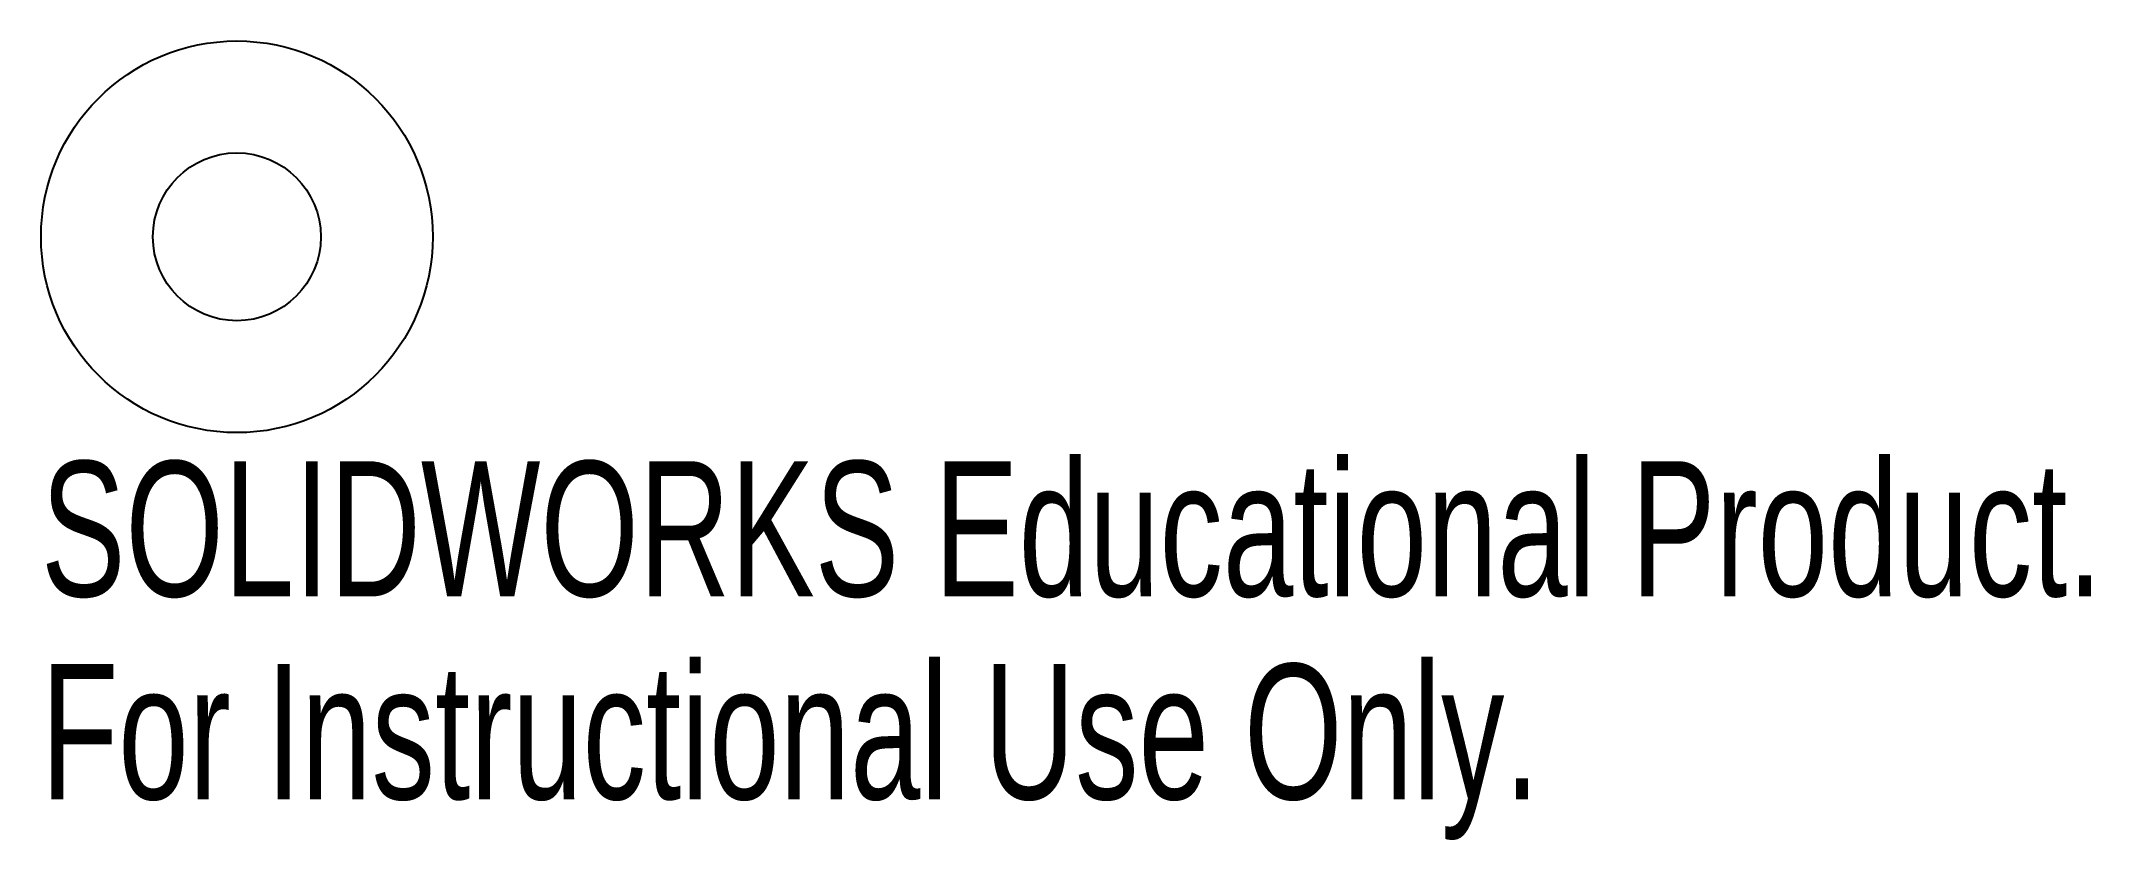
# Model space of a CAD drawing. Header units: millimetres. Extents: x -7 to 66.3, y -21.6 to 7.
import ezdxf

# ---------------------------------------------------------------- set-up
doc = ezdxf.new("R2010")
doc.units = ezdxf.units.MM
doc.styles.add('SLDTEXTSTYLE0', font='TXT', dxfattribs={"width": 0.7})

msp = doc.modelspace()

# ---------------------------------------------------------------- linework, layer by layer
at = {"color": 7, "linetype": 'Continuous', "lineweight": 25}
for radius in [7, 3]:
    msp.add_circle((0, 0), radius, dxfattribs=at)

# ---------------------------------------------------------------- texts
at = {"color": 7, "linetype": 'Continuous', "char_height": 4.83362, "attachment_point": 1, "style": 'SLDTEXTSTYLE0'}
for s, insert in [('SOLIDWORKS Educational Product.', (-7, -8.02)), ('For Instructional Use Only.', (-7, -15.27))]:
    msp.add_mtext(s, dxfattribs=dict(at, insert=insert))

doc.saveas('drawing.dxf')
